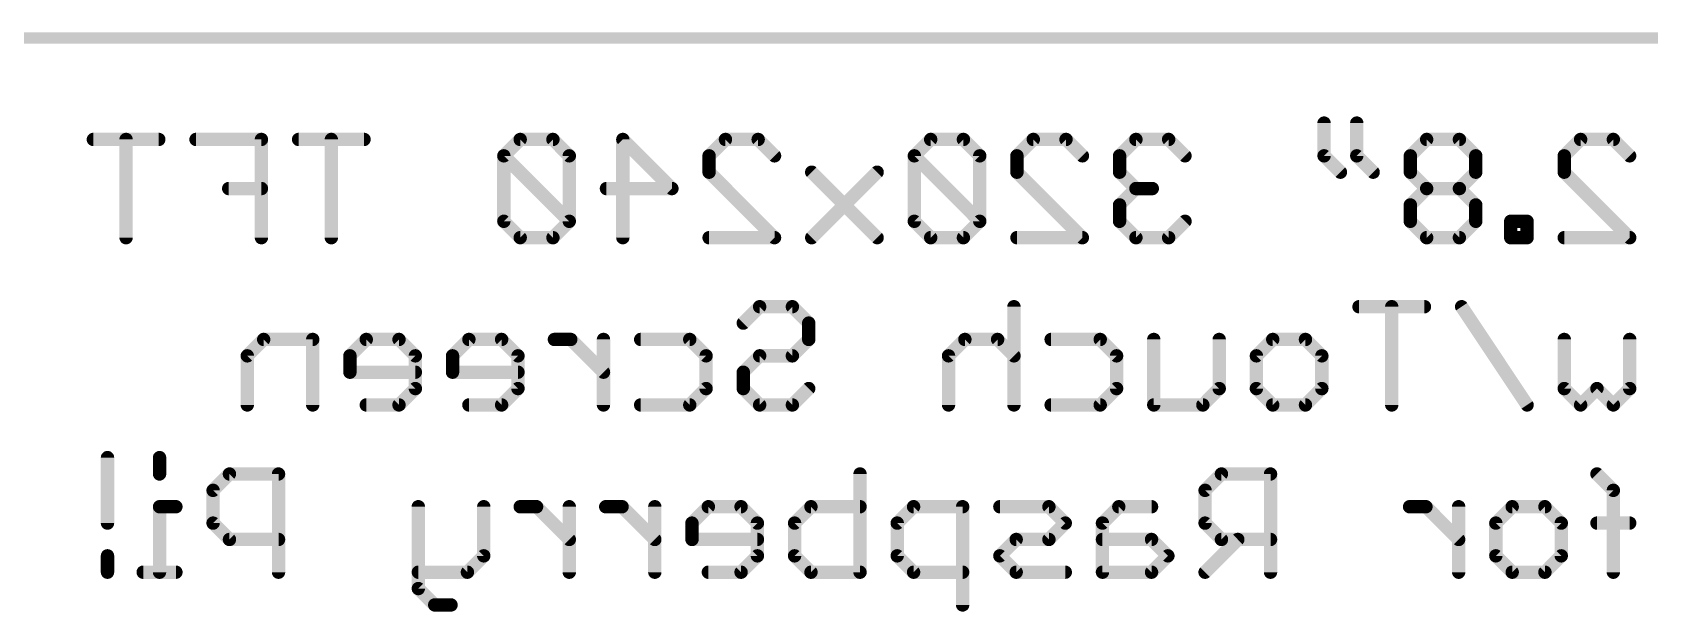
# Model space of a CAD drawing. Extents: x -15 to 72, y -20 to 100.
# Drawn here: x 28.97 to 47.4, y 1.02 to 7.62 of the extents above; entities that cross this region are included whole.
import ezdxf

# ---------------------------------------------------------------- set-up
doc = ezdxf.new("R2010")
doc.units = 0
doc.layers.add('22', color=6, linetype='CONTINUOUS')

msp = doc.modelspace()

# ---------------------------------------------------------------- linework, layer by layer
at = {"layer": '22'}
for points, const_width in [([(6.142, 7.558), (56.342, 7.558)], 0.127), ([(43.685, 6.5882), (43.685, 6.2153)], 0.1524), ([(44.0579, 6.5882), (44.0579, 6.2153)], 0.1524), ([(30.4064, 6.4018), (29.6607, 6.4018)], 0.1524), ([(30.0336, 5.2832), (30.0336, 6.4018)], 0.1524), ([(31.5758, 6.4018), (30.8301, 6.4018)], 0.1524), ([(31.5758, 5.2832), (31.5758, 6.4018)], 0.1524), ([(32.7452, 6.4018), (31.9995, 6.4018)], 0.1524), ([(32.3724, 5.2832), (32.3724, 6.4018)], 0.1524), ([(34.5248, 6.4018), (34.3383, 6.2153)], 0.1524), ([(34.8976, 6.4018), (34.5248, 6.4018)], 0.1524), ([(35.084, 6.2153), (34.8976, 6.4018)], 0.1524), ([(35.6942, 5.2832), (35.6942, 6.4018)], 0.1524), ([(35.6942, 6.4018), (36.2534, 5.8425)], 0.1524), ([(36.6771, 6.2153), (36.8636, 6.4018)], 0.1524), ([(36.8636, 6.4018), (37.2364, 6.4018)], 0.1524), ([(37.2364, 6.4018), (37.4228, 6.2153)], 0.1524), ([(39.2023, 6.4018), (39.0159, 6.2153)], 0.1524), ([(39.5752, 6.4018), (39.2023, 6.4018)], 0.1524), ([(39.7616, 6.2153), (39.5752, 6.4018)], 0.1524), ([(40.1853, 6.2153), (40.3717, 6.4018)], 0.1524), ([(40.3717, 6.4018), (40.7446, 6.4018)], 0.1524), ([(40.7446, 6.4018), (40.931, 6.2153)], 0.1524), ([(41.5411, 6.4018), (41.3547, 6.2153)], 0.1524), ([(41.914, 6.4018), (41.5411, 6.4018)], 0.1524), ([(42.1004, 6.2153), (41.914, 6.4018)], 0.1524), ([(44.8544, 6.4018), (44.668, 6.2153)], 0.1524), ([(45.2273, 6.4018), (44.8544, 6.4018)], 0.1524), ([(45.4137, 6.2153), (45.2273, 6.4018)], 0.1524), ([(46.4221, 6.2153), (46.6085, 6.4018)], 0.1524), ([(46.6085, 6.4018), (46.9814, 6.4018)], 0.1524), ([(46.9814, 6.4018), (47.1678, 6.2153)], 0.1524), ([(34.3383, 6.2153), (34.3383, 5.4696)], 0.1524), ([(35.084, 5.4696), (34.3383, 6.2153)], 0.1524), ([(35.084, 5.4696), (35.084, 6.2153)], 0.1524), ([(36.6771, 6.0289), (36.6771, 6.2153)], 0.1524), ([(39.0159, 6.2153), (39.0159, 5.4696)], 0.1524), ([(39.7616, 5.4696), (39.0159, 6.2153)], 0.1524), ([(39.7616, 5.4696), (39.7616, 6.2153)], 0.1524), ([(40.1853, 6.0289), (40.1853, 6.2153)], 0.1524), ([(41.3547, 6.2153), (41.3547, 6.0289)], 0.1524), ([(43.685, 6.2153), (43.8715, 6.0289)], 0.1524), ([(44.0579, 6.2153), (44.2443, 6.0289)], 0.1524), ([(44.668, 6.2153), (44.668, 6.0289)], 0.1524), ([(45.4137, 6.0289), (45.4137, 6.2153)], 0.1524), ([(46.4221, 6.0289), (46.4221, 6.2153)], 0.1524), ([(37.4228, 5.2832), (36.6771, 6.0289)], 0.1524), ([(38.5922, 6.0289), (37.8465, 5.2832)], 0.1524), ([(38.5922, 5.2832), (37.8465, 6.0289)], 0.1524), ([(40.931, 5.2832), (40.1853, 6.0289)], 0.1524), ([(41.3547, 6.0289), (41.5411, 5.8425)], 0.1524), ([(44.668, 6.0289), (44.8544, 5.8425)], 0.1524), ([(45.2273, 5.8425), (45.4137, 6.0289)], 0.1524), ([(47.1678, 5.2832), (46.4221, 6.0289)], 0.1524), ([(31.5758, 5.8425), (31.203, 5.8425)], 0.1524), ([(36.2534, 5.8425), (35.5077, 5.8425)], 0.1524), ([(41.5411, 5.8425), (41.3547, 5.6561)], 0.1524), ([(41.5411, 5.8425), (41.7276, 5.8425)], 0.1524), ([(44.8544, 5.8425), (44.668, 5.6561)], 0.1524), ([(45.2273, 5.8425), (44.8544, 5.8425)], 0.1524), ([(45.4137, 5.6561), (45.2273, 5.8425)], 0.1524), ([(41.3547, 5.6561), (41.3547, 5.4696)], 0.1524), ([(44.668, 5.6561), (44.668, 5.4696)], 0.1524), ([(45.4137, 5.4696), (45.4137, 5.6561)], 0.1524), ([(34.3383, 5.4696), (34.5248, 5.2832)], 0.1524), ([(34.8976, 5.2832), (35.084, 5.4696)], 0.1524), ([(39.0159, 5.4696), (39.2023, 5.2832)], 0.1524), ([(39.5752, 5.2832), (39.7616, 5.4696)], 0.1524), ([(41.3547, 5.4696), (41.5411, 5.2832)], 0.1524), ([(41.914, 5.2832), (42.1004, 5.4696)], 0.1524), ([(44.668, 5.4696), (44.8544, 5.2832)], 0.1524), ([(45.2273, 5.2832), (45.4137, 5.4696)], 0.1524), ([(45.9984, 5.4696), (45.812, 5.4696)], 0.1524), ([(45.812, 5.4696), (45.812, 5.2832)], 0.1524), ([(45.9984, 5.2832), (45.9984, 5.4696)], 0.1524), ([(34.5248, 5.2832), (34.8976, 5.2832)], 0.1524), ([(36.6771, 5.2832), (37.4228, 5.2832)], 0.1524), ([(39.2023, 5.2832), (39.5752, 5.2832)], 0.1524), ([(40.1853, 5.2832), (40.931, 5.2832)], 0.1524), ([(41.5411, 5.2832), (41.914, 5.2832)], 0.1524), ([(44.8544, 5.2832), (45.2273, 5.2832)], 0.1524), ([(45.812, 5.2832), (45.9984, 5.2832)], 0.1524), ([(46.4221, 5.2832), (47.1678, 5.2832)], 0.1524), ([(37.0669, 4.3103), (37.2534, 4.4968)], 0.1524), ([(37.2534, 4.4968), (37.6262, 4.4968)], 0.1524), ([(37.6262, 4.4968), (37.8126, 4.3103)], 0.1524), ([(40.1514, 4.4968), (40.1514, 3.3782)], 0.1524), ([(44.829, 4.4968), (44.0833, 4.4968)], 0.1524), ([(44.4562, 3.3782), (44.4562, 4.4968)], 0.1524), ([(45.9984, 3.3782), (45.2527, 4.4968)], 0.1524), ([(37.8126, 4.3103), (37.8126, 4.1239)], 0.1524), ([(31.6013, 4.1239), (31.4148, 3.9375)], 0.1524), ([(32.1605, 4.1239), (31.6013, 4.1239)], 0.1524), ([(32.1605, 3.3782), (32.1605, 4.1239)], 0.1524), ([(32.7707, 4.1239), (32.5842, 3.9375)], 0.1524), ([(33.1435, 4.1239), (32.7707, 4.1239)], 0.1524), ([(33.3299, 3.9375), (33.1435, 4.1239)], 0.1524), ([(33.9401, 4.1239), (33.7536, 3.9375)], 0.1524), ([(34.3129, 4.1239), (33.9401, 4.1239)], 0.1524), ([(34.4993, 3.9375), (34.3129, 4.1239)], 0.1524), ([(35.101, 4.1239), (34.9146, 4.1239)], 0.1524), ([(35.4738, 3.7511), (35.101, 4.1239)], 0.1524), ([(35.4738, 3.3782), (35.4738, 4.1239)], 0.1524), ([(35.8975, 4.1239), (36.4568, 4.1239)], 0.1524), ([(36.4568, 4.1239), (36.6432, 3.9375)], 0.1524), ([(37.8126, 4.1239), (37.6262, 3.9375)], 0.1524), ([(39.5921, 4.1239), (39.4057, 3.9375)], 0.1524), ([(39.965, 4.1239), (39.5921, 4.1239)], 0.1524), ([(40.1514, 3.9375), (39.965, 4.1239)], 0.1524), ([(40.5751, 4.1239), (41.1344, 4.1239)], 0.1524), ([(41.1344, 4.1239), (41.3208, 3.9375)], 0.1524), ([(41.7445, 3.3782), (41.7445, 4.1239)], 0.1524), ([(42.4902, 4.1239), (42.4902, 3.5646)], 0.1524), ([(42.9139, 3.9375), (43.1003, 4.1239)], 0.1524), ([(43.1003, 4.1239), (43.4732, 4.1239)], 0.1524), ([(43.4732, 4.1239), (43.6596, 3.9375)], 0.1524), ([(46.4221, 3.5646), (46.4221, 4.1239)], 0.1524), ([(47.1678, 4.1239), (47.1678, 3.5646)], 0.1524), ([(31.4148, 3.9375), (31.4148, 3.3782)], 0.1524), ([(32.5842, 3.9375), (32.5842, 3.7511)], 0.1524), ([(33.3299, 3.5646), (33.3299, 3.9375)], 0.1524), ([(33.7536, 3.9375), (33.7536, 3.7511)], 0.1524), ([(34.4993, 3.5646), (34.4993, 3.9375)], 0.1524), ([(36.6432, 3.9375), (36.6432, 3.5646)], 0.1524), ([(37.2534, 3.9375), (37.0669, 3.7511)], 0.1524), ([(37.6262, 3.9375), (37.2534, 3.9375)], 0.1524), ([(39.4057, 3.9375), (39.4057, 3.3782)], 0.1524), ([(41.3208, 3.9375), (41.3208, 3.5646)], 0.1524), ([(42.9139, 3.5646), (42.9139, 3.9375)], 0.1524), ([(43.6596, 3.9375), (43.6596, 3.5646)], 0.1524), ([(32.5842, 3.7511), (33.3299, 3.7511)], 0.1524), ([(33.7536, 3.7511), (34.4993, 3.7511)], 0.1524), ([(37.0669, 3.7511), (37.0669, 3.5646)], 0.1524), ([(33.1435, 3.3782), (33.3299, 3.5646)], 0.1524), ([(34.3129, 3.3782), (34.4993, 3.5646)], 0.1524), ([(36.6432, 3.5646), (36.4568, 3.3782)], 0.1524), ([(37.0669, 3.5646), (37.2534, 3.3782)], 0.1524), ([(37.6262, 3.3782), (37.8126, 3.5646)], 0.1524), ([(41.3208, 3.5646), (41.1344, 3.3782)], 0.1524), ([(42.4902, 3.5646), (42.3038, 3.3782)], 0.1524), ([(43.1003, 3.3782), (42.9139, 3.5646)], 0.1524), ([(43.6596, 3.5646), (43.4732, 3.3782)], 0.1524), ([(46.6085, 3.3782), (46.4221, 3.5646)], 0.1524), ([(46.795, 3.5646), (46.6085, 3.3782)], 0.1524), ([(46.9814, 3.3782), (46.795, 3.5646)], 0.1524), ([(47.1678, 3.5646), (46.9814, 3.3782)], 0.1524), ([(32.7707, 3.3782), (33.1435, 3.3782)], 0.1524), ([(33.9401, 3.3782), (34.3129, 3.3782)], 0.1524), ([(36.4568, 3.3782), (35.8975, 3.3782)], 0.1524), ([(37.2534, 3.3782), (37.6262, 3.3782)], 0.1524), ([(41.1344, 3.3782), (40.5751, 3.3782)], 0.1524), ([(42.3038, 3.3782), (41.7445, 3.3782)], 0.1524), ([(43.4732, 3.3782), (43.1003, 3.3782)], 0.1524), ([(29.8218, 2.7782), (29.8218, 2.0325)], 0.1524), ([(30.4149, 2.7782), (30.4149, 2.5918)], 0.1524), ([(31.2115, 2.5918), (31.025, 2.4053)], 0.1524), ([(31.7707, 2.5918), (31.2115, 2.5918)], 0.1524), ([(31.7707, 1.4732), (31.7707, 2.5918)], 0.1524), ([(38.3973, 2.5918), (38.3973, 1.4732)], 0.1524), ([(42.5156, 2.5918), (42.3292, 2.4053)], 0.1524), ([(43.0749, 2.5918), (42.5156, 2.5918)], 0.1524), ([(43.0749, 1.4732), (43.0749, 2.5918)], 0.1524), ([(46.9814, 2.4053), (46.795, 2.5918)], 0.1524), ([(31.025, 2.4053), (31.025, 2.0325)], 0.1524), ([(42.3292, 2.4053), (42.3292, 2.0325)], 0.1524), ([(46.9814, 1.4732), (46.9814, 2.4053)], 0.1524), ([(30.6013, 2.2189), (30.4149, 2.2189)], 0.1524), ([(30.4149, 2.2189), (30.4149, 1.4732)], 0.1524), ([(33.3638, 2.2189), (33.3638, 1.2868)], 0.1524), ([(34.1095, 2.2189), (34.1095, 1.6596)], 0.1524), ([(34.7112, 2.2189), (34.5248, 2.2189)], 0.1524), ([(35.084, 1.8461), (34.7112, 2.2189)], 0.1524), ([(35.084, 1.4732), (35.084, 2.2189)], 0.1524), ([(35.6857, 2.2189), (35.4993, 2.2189)], 0.1524), ([(36.0585, 1.8461), (35.6857, 2.2189)], 0.1524), ([(36.0585, 1.4732), (36.0585, 2.2189)], 0.1524), ([(36.6687, 2.2189), (36.4822, 2.0325)], 0.1524), ([(37.0415, 2.2189), (36.6687, 2.2189)], 0.1524), ([(37.2279, 2.0325), (37.0415, 2.2189)], 0.1524), ([(37.6516, 2.0325), (37.8381, 2.2189)], 0.1524), ([(37.8381, 2.2189), (38.3973, 2.2189)], 0.1524), ([(39.0074, 2.2189), (38.821, 2.0325)], 0.1524), ([(39.5667, 2.2189), (39.0074, 2.2189)], 0.1524), ([(39.5667, 1.1004), (39.5667, 2.2189)], 0.1524), ([(40.5497, 2.2189), (39.9904, 2.2189)], 0.1524), ([(40.7361, 2.0325), (40.5497, 2.2189)], 0.1524), ([(41.3462, 2.2189), (41.1598, 2.0325)], 0.1524), ([(41.7191, 2.2189), (41.3462, 2.2189)], 0.1524), ([(44.846, 2.2189), (44.6595, 2.2189)], 0.1524), ([(45.2188, 1.8461), (44.846, 2.2189)], 0.1524), ([(45.2188, 1.4732), (45.2188, 2.2189)], 0.1524), ([(45.6425, 2.0325), (45.8289, 2.2189)], 0.1524), ([(45.8289, 2.2189), (46.2018, 2.2189)], 0.1524), ([(46.2018, 2.2189), (46.3882, 2.0325)], 0.1524), ([(31.025, 2.0325), (31.2115, 1.8461)], 0.1524), ([(36.4822, 2.0325), (36.4822, 1.8461)], 0.1524), ([(37.2279, 1.6596), (37.2279, 2.0325)], 0.1524), ([(37.6516, 1.6596), (37.6516, 2.0325)], 0.1524), ([(38.821, 2.0325), (38.821, 1.6596)], 0.1524), ([(40.5497, 1.8461), (40.7361, 2.0325)], 0.1524), ([(41.1598, 2.0325), (41.1598, 1.4732)], 0.1524), ([(42.3292, 2.0325), (42.5156, 1.8461)], 0.1524), ([(45.6425, 1.6596), (45.6425, 2.0325)], 0.1524), ([(46.3882, 2.0325), (46.3882, 1.6596)], 0.1524), ([(47.1678, 2.0325), (46.795, 2.0325)], 0.1524), ([(31.2115, 1.8461), (31.7707, 1.8461)], 0.1524), ([(36.4822, 1.8461), (37.2279, 1.8461)], 0.1524), ([(39.9904, 1.6596), (40.1768, 1.8461)], 0.1524), ([(40.1768, 1.8461), (40.5497, 1.8461)], 0.1524), ([(41.7191, 1.8461), (41.1598, 1.8461)], 0.1524), ([(41.9055, 1.6596), (41.7191, 1.8461)], 0.1524), ([(42.7021, 1.8461), (42.3292, 1.4732)], 0.1524), ([(42.5156, 1.8461), (43.0749, 1.8461)], 0.1524), ([(29.8218, 1.6596), (29.8218, 1.4732)], 0.1524), ([(34.1095, 1.6596), (33.9231, 1.4732)], 0.1524), ([(37.0415, 1.4732), (37.2279, 1.6596)], 0.1524), ([(37.8381, 1.4732), (37.6516, 1.6596)], 0.1524), ([(38.821, 1.6596), (39.0074, 1.4732)], 0.1524), ([(40.1768, 1.4732), (39.9904, 1.6596)], 0.1524), ([(41.7191, 1.4732), (41.9055, 1.6596)], 0.1524), ([(45.8289, 1.4732), (45.6425, 1.6596)], 0.1524), ([(46.3882, 1.6596), (46.2018, 1.4732)], 0.1524), ([(30.6013, 1.4732), (30.2285, 1.4732)], 0.1524), ([(33.9231, 1.4732), (33.3638, 1.4732)], 0.1524), ([(36.6687, 1.4732), (37.0415, 1.4732)], 0.1524), ([(38.3973, 1.4732), (37.8381, 1.4732)], 0.1524), ([(39.0074, 1.4732), (39.5667, 1.4732)], 0.1524), ([(40.7361, 1.4732), (40.1768, 1.4732)], 0.1524), ([(41.1598, 1.4732), (41.7191, 1.4732)], 0.1524), ([(46.2018, 1.4732), (45.8289, 1.4732)], 0.1524), ([(33.3638, 1.2868), (33.5503, 1.1004)], 0.1524), ([(33.5503, 1.1004), (33.7367, 1.1004)], 0.1524)]:
    msp.add_lwpolyline(points, dxfattribs=dict(at, const_width=const_width))
at = {"layer": '22', "const_width": 0.0762}
for points in [[(43.7231, 6.5882, 1), (43.6469, 6.5882)], [(44.096, 6.5882, 1), (44.0198, 6.5882)], [(29.6607, 6.4399, 1), (29.6607, 6.3637)], [(30.0717, 6.4018, 1), (29.9955, 6.4018)], [(30.4064, 6.3637, 1), (30.4064, 6.4399)], [(30.8301, 6.4399, 1), (30.8301, 6.3637)], [(31.6139, 6.4018, 1), (31.5377, 6.4018)], [(31.5758, 6.3637, 1), (31.5758, 6.4399)], [(31.9995, 6.4399, 1), (31.9995, 6.3637)], [(32.4105, 6.4018, 1), (32.3343, 6.4018)], [(32.7452, 6.3637, 1), (32.7452, 6.4399)], [(34.5248, 6.4399, 1), (34.5248, 6.3637)], [(34.5517, 6.3748, 1), (34.4978, 6.4287)], [(34.9246, 6.4287, 1), (34.8707, 6.3748)], [(34.8976, 6.3637, 1), (34.8976, 6.4399)], [(35.7211, 6.4287, 1), (35.6672, 6.3748)], [(35.7323, 6.4018, 1), (35.6561, 6.4018)], [(36.8636, 6.4399, 1), (36.8636, 6.3637)], [(36.8905, 6.3748, 1), (36.8366, 6.4287)], [(37.2633, 6.4287, 1), (37.2095, 6.3748)], [(37.2364, 6.3637, 1), (37.2364, 6.4399)], [(39.2023, 6.4399, 1), (39.2023, 6.3637)], [(39.2293, 6.3748, 1), (39.1754, 6.4287)], [(39.6021, 6.4287, 1), (39.5483, 6.3748)], [(39.5752, 6.3637, 1), (39.5752, 6.4399)], [(40.3717, 6.4399, 1), (40.3717, 6.3637)], [(40.3987, 6.3748, 1), (40.3448, 6.4287)], [(40.7715, 6.4287, 1), (40.7177, 6.3748)], [(40.7446, 6.3637, 1), (40.7446, 6.4399)], [(41.5411, 6.4399, 1), (41.5411, 6.3637)], [(41.5681, 6.3748, 1), (41.5142, 6.4287)], [(41.9409, 6.4287, 1), (41.887, 6.3748)], [(41.914, 6.3637, 1), (41.914, 6.4399)], [(44.8544, 6.4399, 1), (44.8544, 6.3637)], [(44.8814, 6.3748, 1), (44.8275, 6.4287)], [(45.2542, 6.4287, 1), (45.2003, 6.3748)], [(45.2273, 6.3637, 1), (45.2273, 6.4399)], [(46.6085, 6.4399, 1), (46.6085, 6.3637)], [(46.6355, 6.3748, 1), (46.5816, 6.4287)], [(47.0083, 6.4287, 1), (46.9544, 6.3748)], [(46.9814, 6.3637, 1), (46.9814, 6.4399)], [(34.3653, 6.2423, 1), (34.3114, 6.1884)], [(34.3764, 6.2153, 1), (34.3002, 6.2153)], [(34.3114, 6.2423, 1), (34.3653, 6.1884)], [(35.1221, 6.2153, 1), (35.0459, 6.2153)], [(35.0571, 6.1884, 1), (35.111, 6.2423)], [(36.7152, 6.2153, 1), (36.639, 6.2153)], [(36.6502, 6.2423, 1), (36.7041, 6.1884)], [(37.3959, 6.1884, 1), (37.4498, 6.2423)], [(39.0429, 6.2423, 1), (38.989, 6.1884)], [(39.054, 6.2153, 1), (38.9778, 6.2153)], [(38.989, 6.2423, 1), (39.0429, 6.1884)], [(39.7997, 6.2153, 1), (39.7235, 6.2153)], [(39.7347, 6.1884, 1), (39.7886, 6.2423)], [(40.2234, 6.2153, 1), (40.1472, 6.2153)], [(40.1584, 6.2423, 1), (40.2123, 6.1884)], [(40.9041, 6.1884, 1), (40.958, 6.2423)], [(41.3928, 6.2153, 1), (41.3166, 6.2153)], [(41.3278, 6.2423, 1), (41.3817, 6.1884)], [(42.0735, 6.1884, 1), (42.1274, 6.2423)], [(43.712, 6.2423, 1), (43.6581, 6.1884)], [(44.0848, 6.2423, 1), (44.0309, 6.1884)], [(44.7061, 6.2153, 1), (44.6299, 6.2153)], [(44.6411, 6.2423, 1), (44.6949, 6.1884)], [(45.4518, 6.2153, 1), (45.3756, 6.2153)], [(45.3868, 6.1884, 1), (45.4406, 6.2423)], [(46.4602, 6.2153, 1), (46.384, 6.2153)], [(46.3952, 6.2423, 1), (46.449, 6.1884)], [(47.1409, 6.1884, 1), (47.1947, 6.2423)], [(36.7041, 6.0558, 1), (36.6502, 6.002)], [(37.8735, 6.0558, 1), (37.8196, 6.002)], [(38.6192, 6.002, 1), (38.5653, 6.0558)], [(40.2123, 6.0558, 1), (40.1584, 6.002)], [(41.3817, 6.0558, 1), (41.3278, 6.002)], [(43.6469, 6.2153, 1), (43.7231, 6.2153)], [(43.8445, 6.002, 1), (43.8984, 6.0558)], [(44.0198, 6.2153, 1), (44.096, 6.2153)], [(44.2174, 6.002, 1), (44.2713, 6.0558)], [(44.6949, 6.0558, 1), (44.6411, 6.002)], [(45.4406, 6.002, 1), (45.3868, 6.0558)], [(46.449, 6.0558, 1), (46.3952, 6.002)], [(31.203, 5.8806, 1), (31.203, 5.8044)], [(31.5758, 5.8044, 1), (31.5758, 5.8806)], [(35.5077, 5.8806, 1), (35.5077, 5.8044)], [(36.2265, 5.8155, 1), (36.2804, 5.8694)], [(36.2534, 5.8044, 1), (36.2534, 5.8806)], [(36.639, 6.0289, 1), (36.7152, 6.0289)], [(40.1472, 6.0289, 1), (40.2234, 6.0289)], [(41.3166, 6.0289, 1), (41.3928, 6.0289)], [(41.5411, 5.8806, 1), (41.5411, 5.8044)], [(41.5681, 5.8155, 1), (41.5142, 5.8694)], [(41.5142, 5.8155, 1), (41.5681, 5.8694)], [(41.7276, 5.8044, 1), (41.7276, 5.8806)], [(44.6299, 6.0289, 1), (44.7061, 6.0289)], [(44.8544, 5.8806, 1), (44.8544, 5.8044)], [(44.8814, 5.8155, 1), (44.8275, 5.8694)], [(44.8275, 5.8155, 1), (44.8814, 5.8694)], [(45.2542, 5.8694, 1), (45.2003, 5.8155)], [(45.2003, 5.8694, 1), (45.2542, 5.8155)], [(45.2273, 5.8044, 1), (45.2273, 5.8806)], [(45.3756, 6.0289, 1), (45.4518, 6.0289)], [(46.384, 6.0289, 1), (46.4602, 6.0289)], [(41.3928, 5.6561, 1), (41.3166, 5.6561)], [(41.3278, 5.683, 1), (41.3817, 5.6291)], [(44.7061, 5.6561, 1), (44.6299, 5.6561)], [(44.6411, 5.683, 1), (44.6949, 5.6291)], [(45.4518, 5.6561, 1), (45.3756, 5.6561)], [(45.3868, 5.6291, 1), (45.4406, 5.683)], [(34.3653, 5.4966, 1), (34.3114, 5.4427)], [(35.111, 5.4427, 1), (35.0571, 5.4966)], [(35.0571, 5.4427, 1), (35.111, 5.4966)], [(39.0429, 5.4966, 1), (38.989, 5.4427)], [(39.7886, 5.4427, 1), (39.7347, 5.4966)], [(39.7347, 5.4427, 1), (39.7886, 5.4966)], [(41.3817, 5.4966, 1), (41.3278, 5.4427)], [(42.1274, 5.4427, 1), (42.0735, 5.4966)], [(44.6949, 5.4966, 1), (44.6411, 5.4427)], [(45.4406, 5.4427, 1), (45.3868, 5.4966)], [(45.812, 5.5077, 1), (45.812, 5.4315)], [(45.8501, 5.4696, 1), (45.7739, 5.4696)], [(46.0365, 5.4696, 1), (45.9603, 5.4696)], [(45.9984, 5.4315, 1), (45.9984, 5.5077)], [(34.3002, 5.4696, 1), (34.3764, 5.4696)], [(34.5248, 5.3213, 1), (34.5248, 5.2451)], [(34.4978, 5.2563, 1), (34.5517, 5.3101)], [(34.8707, 5.3101, 1), (34.9246, 5.2563)], [(34.8976, 5.2451, 1), (34.8976, 5.3213)], [(35.0459, 5.4696, 1), (35.1221, 5.4696)], [(36.6771, 5.3213, 1), (36.6771, 5.2451)], [(37.3959, 5.2563, 1), (37.4498, 5.3101)], [(37.4228, 5.2451, 1), (37.4228, 5.3213)], [(37.8196, 5.3101, 1), (37.8735, 5.2563)], [(38.5653, 5.2563, 1), (38.6192, 5.3101)], [(38.9778, 5.4696, 1), (39.054, 5.4696)], [(39.2023, 5.3213, 1), (39.2023, 5.2451)], [(39.1754, 5.2563, 1), (39.2293, 5.3101)], [(39.5483, 5.3101, 1), (39.6021, 5.2563)], [(39.5752, 5.2451, 1), (39.5752, 5.3213)], [(39.7235, 5.4696, 1), (39.7997, 5.4696)], [(40.1853, 5.3213, 1), (40.1853, 5.2451)], [(40.9041, 5.2563, 1), (40.958, 5.3101)], [(40.931, 5.2451, 1), (40.931, 5.3213)], [(41.3166, 5.4696, 1), (41.3928, 5.4696)], [(41.5411, 5.3213, 1), (41.5411, 5.2451)], [(41.5142, 5.2563, 1), (41.5681, 5.3101)], [(41.887, 5.3101, 1), (41.9409, 5.2563)], [(41.914, 5.2451, 1), (41.914, 5.3213)], [(44.6299, 5.4696, 1), (44.7061, 5.4696)], [(44.8544, 5.3213, 1), (44.8544, 5.2451)], [(44.8275, 5.2563, 1), (44.8814, 5.3101)], [(45.2003, 5.3101, 1), (45.2542, 5.2563)], [(45.2273, 5.2451, 1), (45.2273, 5.3213)], [(45.3756, 5.4696, 1), (45.4518, 5.4696)], [(45.812, 5.3213, 1), (45.812, 5.2451)], [(45.9984, 5.2451, 1), (45.9984, 5.3213)], [(46.4221, 5.3213, 1), (46.4221, 5.2451)], [(47.1409, 5.2563, 1), (47.1947, 5.3101)], [(47.1678, 5.2451, 1), (47.1678, 5.3213)], [(29.9955, 5.2832, 1), (30.0717, 5.2832)], [(31.5377, 5.2832, 1), (31.6139, 5.2832)], [(32.3343, 5.2832, 1), (32.4105, 5.2832)], [(35.6561, 5.2832, 1), (35.7323, 5.2832)], [(45.7739, 5.2832, 1), (45.8501, 5.2832)], [(45.9603, 5.2832, 1), (46.0365, 5.2832)], [(37.2534, 4.5349, 1), (37.2534, 4.4587)], [(37.2803, 4.4698, 1), (37.2264, 4.5237)], [(37.6531, 4.5237, 1), (37.5993, 4.4698)], [(37.6262, 4.4587, 1), (37.6262, 4.5349)], [(40.1895, 4.4968, 1), (40.1133, 4.4968)], [(44.0833, 4.5349, 1), (44.0833, 4.4587)], [(44.4943, 4.4968, 1), (44.4181, 4.4968)], [(44.829, 4.4587, 1), (44.829, 4.5349)], [(45.2844, 4.5179, 1), (45.221, 4.4756)], [(37.04, 4.3373, 1), (37.0939, 4.2834)], [(37.8507, 4.3103, 1), (37.7745, 4.3103)], [(37.7857, 4.2834, 1), (37.8396, 4.3373)], [(31.6013, 4.162, 1), (31.6013, 4.0858)], [(31.6282, 4.097, 1), (31.5743, 4.1508)], [(32.1986, 4.1239, 1), (32.1224, 4.1239)], [(32.1605, 4.0858, 1), (32.1605, 4.162)], [(32.7707, 4.162, 1), (32.7707, 4.0858)], [(32.7976, 4.097, 1), (32.7437, 4.1508)], [(33.1705, 4.1508, 1), (33.1166, 4.097)], [(33.1435, 4.0858, 1), (33.1435, 4.162)], [(33.9401, 4.162, 1), (33.9401, 4.0858)], [(33.967, 4.097, 1), (33.9131, 4.1508)], [(34.3399, 4.1508, 1), (34.286, 4.097)], [(34.3129, 4.0858, 1), (34.3129, 4.162)], [(34.9146, 4.162, 1), (34.9146, 4.0858)], [(35.1279, 4.1508, 1), (35.074, 4.097)], [(35.101, 4.0858, 1), (35.101, 4.162)], [(35.5119, 4.1239, 1), (35.4357, 4.1239)], [(35.8975, 4.162, 1), (35.8975, 4.0858)], [(36.4837, 4.1508, 1), (36.4299, 4.097)], [(36.4568, 4.0858, 1), (36.4568, 4.162)], [(37.7745, 4.1239, 1), (37.8507, 4.1239)], [(37.8396, 4.097, 1), (37.7857, 4.1508)], [(39.5921, 4.162, 1), (39.5921, 4.0858)], [(39.6191, 4.097, 1), (39.5652, 4.1508)], [(39.9919, 4.1508, 1), (39.9381, 4.097)], [(39.965, 4.0858, 1), (39.965, 4.162)], [(40.5751, 4.162, 1), (40.5751, 4.0858)], [(41.1613, 4.1508, 1), (41.1074, 4.097)], [(41.1344, 4.0858, 1), (41.1344, 4.162)], [(41.7826, 4.1239, 1), (41.7064, 4.1239)], [(42.5283, 4.1239, 1), (42.4521, 4.1239)], [(43.1003, 4.162, 1), (43.1003, 4.0858)], [(43.1273, 4.097, 1), (43.0734, 4.1508)], [(43.5001, 4.1508, 1), (43.4462, 4.097)], [(43.4732, 4.0858, 1), (43.4732, 4.162)], [(46.4602, 4.1239, 1), (46.384, 4.1239)], [(47.2059, 4.1239, 1), (47.1297, 4.1239)], [(31.4529, 3.9375, 1), (31.3767, 3.9375)], [(31.3879, 3.9644, 1), (31.4418, 3.9105)], [(32.6223, 3.9375, 1), (32.5461, 3.9375)], [(32.5573, 3.9644, 1), (32.6112, 3.9105)], [(33.368, 3.9375, 1), (33.2918, 3.9375)], [(33.303, 3.9105, 1), (33.3569, 3.9644)], [(33.7917, 3.9375, 1), (33.7155, 3.9375)], [(33.7267, 3.9644, 1), (33.7806, 3.9105)], [(34.5374, 3.9375, 1), (34.4612, 3.9375)], [(34.4724, 3.9105, 1), (34.5263, 3.9644)], [(36.6813, 3.9375, 1), (36.6051, 3.9375)], [(36.6163, 3.9105, 1), (36.6702, 3.9644)], [(37.2534, 3.9756, 1), (37.2534, 3.8994)], [(37.2803, 3.9105, 1), (37.2264, 3.9644)], [(37.5993, 3.9644, 1), (37.6531, 3.9105)], [(37.6262, 3.8994, 1), (37.6262, 3.9756)], [(39.4438, 3.9375, 1), (39.3676, 3.9375)], [(39.3788, 3.9644, 1), (39.4327, 3.9105)], [(40.1245, 3.9105, 1), (40.1784, 3.9644)], [(41.3589, 3.9375, 1), (41.2827, 3.9375)], [(41.2939, 3.9105, 1), (41.3478, 3.9644)], [(42.952, 3.9375, 1), (42.8758, 3.9375)], [(42.887, 3.9644, 1), (42.9408, 3.9105)], [(43.6977, 3.9375, 1), (43.6215, 3.9375)], [(43.6327, 3.9105, 1), (43.6866, 3.9644)], [(32.5842, 3.7892, 1), (32.5842, 3.713)], [(32.5461, 3.7511, 1), (32.6223, 3.7511)], [(33.3299, 3.713, 1), (33.3299, 3.7892)], [(33.7536, 3.7892, 1), (33.7536, 3.713)], [(33.7155, 3.7511, 1), (33.7917, 3.7511)], [(34.4993, 3.713, 1), (34.4993, 3.7892)], [(35.4469, 3.7241, 1), (35.5008, 3.778)], [(37.105, 3.7511, 1), (37.0288, 3.7511)], [(37.04, 3.778, 1), (37.0939, 3.7241)], [(33.2918, 3.5646, 1), (33.368, 3.5646)], [(33.3569, 3.5377, 1), (33.303, 3.5916)], [(34.4612, 3.5646, 1), (34.5374, 3.5646)], [(34.5263, 3.5377, 1), (34.4724, 3.5916)], [(36.6051, 3.5646, 1), (36.6813, 3.5646)], [(36.6702, 3.5377, 1), (36.6163, 3.5916)], [(37.0939, 3.5916, 1), (37.04, 3.5377)], [(37.0288, 3.5646, 1), (37.105, 3.5646)], [(37.8396, 3.5377, 1), (37.7857, 3.5916)], [(41.2827, 3.5646, 1), (41.3589, 3.5646)], [(41.3478, 3.5377, 1), (41.2939, 3.5916)], [(42.4521, 3.5646, 1), (42.5283, 3.5646)], [(42.5172, 3.5377, 1), (42.4633, 3.5916)], [(42.9408, 3.5916, 1), (42.887, 3.5377)], [(42.8758, 3.5646, 1), (42.952, 3.5646)], [(43.6215, 3.5646, 1), (43.6977, 3.5646)], [(43.6866, 3.5377, 1), (43.6327, 3.5916)], [(46.449, 3.5916, 1), (46.3952, 3.5377)], [(46.384, 3.5646, 1), (46.4602, 3.5646)], [(46.8219, 3.5916, 1), (46.768, 3.5377)], [(46.8219, 3.5377, 1), (46.768, 3.5916)], [(47.1297, 3.5646, 1), (47.2059, 3.5646)], [(47.1947, 3.5377, 1), (47.1409, 3.5916)], [(31.3767, 3.3782, 1), (31.4529, 3.3782)], [(32.1224, 3.3782, 1), (32.1986, 3.3782)], [(32.7707, 3.4163, 1), (32.7707, 3.3401)], [(33.1166, 3.4051, 1), (33.1705, 3.3513)], [(33.1435, 3.3401, 1), (33.1435, 3.4163)], [(33.9401, 3.4163, 1), (33.9401, 3.3401)], [(34.286, 3.4051, 1), (34.3399, 3.3513)], [(34.3129, 3.3401, 1), (34.3129, 3.4163)], [(35.4357, 3.3782, 1), (35.5119, 3.3782)], [(35.8975, 3.4163, 1), (35.8975, 3.3401)], [(36.4299, 3.4051, 1), (36.4837, 3.3513)], [(36.4568, 3.3401, 1), (36.4568, 3.4163)], [(37.2534, 3.4163, 1), (37.2534, 3.3401)], [(37.2264, 3.3513, 1), (37.2803, 3.4051)], [(37.5993, 3.4051, 1), (37.6531, 3.3513)], [(37.6262, 3.3401, 1), (37.6262, 3.4163)], [(39.3676, 3.3782, 1), (39.4438, 3.3782)], [(40.1133, 3.3782, 1), (40.1895, 3.3782)], [(40.5751, 3.4163, 1), (40.5751, 3.3401)], [(41.1074, 3.4051, 1), (41.1613, 3.3513)], [(41.1344, 3.3401, 1), (41.1344, 3.4163)], [(41.7445, 3.4163, 1), (41.7445, 3.3401)], [(41.7064, 3.3782, 1), (41.7826, 3.3782)], [(42.2768, 3.4051, 1), (42.3307, 3.3513)], [(42.3038, 3.3401, 1), (42.3038, 3.4163)], [(43.1003, 3.4163, 1), (43.1003, 3.3401)], [(43.0734, 3.3513, 1), (43.1273, 3.4051)], [(43.4462, 3.4051, 1), (43.5001, 3.3513)], [(43.4732, 3.3401, 1), (43.4732, 3.4163)], [(44.4181, 3.3782, 1), (44.4943, 3.3782)], [(45.9667, 3.3571, 1), (46.0301, 3.3993)], [(46.5816, 3.4051, 1), (46.6355, 3.3513)], [(46.5816, 3.3513, 1), (46.6355, 3.4051)], [(46.9544, 3.4051, 1), (47.0083, 3.3513)], [(46.9544, 3.3513, 1), (47.0083, 3.4051)], [(29.8599, 2.7782, 1), (29.7837, 2.7782)], [(30.453, 2.7782, 1), (30.3768, 2.7782)], [(30.3768, 2.5918, 1), (30.453, 2.5918)], [(31.2115, 2.6299, 1), (31.2115, 2.5537)], [(31.2384, 2.5648, 1), (31.1845, 2.6187)], [(31.8088, 2.5918, 1), (31.7326, 2.5918)], [(31.7707, 2.5537, 1), (31.7707, 2.6299)], [(38.4354, 2.5918, 1), (38.3592, 2.5918)], [(42.5156, 2.6299, 1), (42.5156, 2.5537)], [(42.5426, 2.5648, 1), (42.4887, 2.6187)], [(43.113, 2.5918, 1), (43.0368, 2.5918)], [(43.0749, 2.5537, 1), (43.0749, 2.6299)], [(46.8219, 2.6187, 1), (46.768, 2.5648)], [(31.0631, 2.4053, 1), (30.9869, 2.4053)], [(30.9981, 2.4323, 1), (31.052, 2.3784)], [(42.3673, 2.4053, 1), (42.2911, 2.4053)], [(42.3023, 2.4323, 1), (42.3561, 2.3784)], [(47.0195, 2.4053, 1), (46.9433, 2.4053)], [(46.9544, 2.3784, 1), (47.0083, 2.4323)], [(30.4149, 2.257, 1), (30.4149, 2.1808)], [(30.453, 2.2189, 1), (30.3768, 2.2189)], [(30.6013, 2.1808, 1), (30.6013, 2.257)], [(33.4019, 2.2189, 1), (33.3257, 2.2189)], [(34.1476, 2.2189, 1), (34.0714, 2.2189)], [(34.5248, 2.257, 1), (34.5248, 2.1808)], [(34.7381, 2.2458, 1), (34.6842, 2.192)], [(34.7112, 2.1808, 1), (34.7112, 2.257)], [(35.1221, 2.2189, 1), (35.0459, 2.2189)], [(35.4993, 2.257, 1), (35.4993, 2.1808)], [(35.7126, 2.2458, 1), (35.6587, 2.192)], [(35.6857, 2.1808, 1), (35.6857, 2.257)], [(36.0966, 2.2189, 1), (36.0204, 2.2189)], [(36.6687, 2.257, 1), (36.6687, 2.1808)], [(36.6956, 2.192, 1), (36.6417, 2.2458)], [(37.0684, 2.2458, 1), (37.0146, 2.192)], [(37.0415, 2.1808, 1), (37.0415, 2.257)], [(37.8381, 2.257, 1), (37.8381, 2.1808)], [(37.865, 2.192, 1), (37.8111, 2.2458)], [(38.3973, 2.1808, 1), (38.3973, 2.257)], [(39.0074, 2.257, 1), (39.0074, 2.1808)], [(39.0344, 2.192, 1), (38.9805, 2.2458)], [(39.6048, 2.2189, 1), (39.5286, 2.2189)], [(39.5667, 2.1808, 1), (39.5667, 2.257)], [(39.9904, 2.257, 1), (39.9904, 2.1808)], [(40.5766, 2.2458, 1), (40.5228, 2.192)], [(40.5497, 2.1808, 1), (40.5497, 2.257)], [(41.3462, 2.257, 1), (41.3462, 2.1808)], [(41.3732, 2.192, 1), (41.3193, 2.2458)], [(41.7191, 2.1808, 1), (41.7191, 2.257)], [(44.6595, 2.257, 1), (44.6595, 2.1808)], [(44.8729, 2.2458, 1), (44.819, 2.192)], [(44.846, 2.1808, 1), (44.846, 2.257)], [(45.2569, 2.2189, 1), (45.1807, 2.2189)], [(45.8289, 2.257, 1), (45.8289, 2.1808)], [(45.8559, 2.192, 1), (45.802, 2.2458)], [(46.2287, 2.2458, 1), (46.1748, 2.192)], [(46.2018, 2.1808, 1), (46.2018, 2.257)], [(29.7837, 2.0325, 1), (29.8599, 2.0325)], [(31.052, 2.0594, 1), (30.9981, 2.0055)], [(30.9869, 2.0325, 1), (31.0631, 2.0325)], [(36.5203, 2.0325, 1), (36.4441, 2.0325)], [(36.4553, 2.0594, 1), (36.5092, 2.0055)], [(37.266, 2.0325, 1), (37.1898, 2.0325)], [(37.201, 2.0055, 1), (37.2549, 2.0594)], [(37.6897, 2.0325, 1), (37.6135, 2.0325)], [(37.6247, 2.0594, 1), (37.6786, 2.0055)], [(38.8591, 2.0325, 1), (38.7829, 2.0325)], [(38.7941, 2.0594, 1), (38.848, 2.0055)], [(40.7631, 2.0055, 1), (40.7092, 2.0594)], [(40.7092, 2.0055, 1), (40.7631, 2.0594)], [(41.1979, 2.0325, 1), (41.1217, 2.0325)], [(41.1329, 2.0594, 1), (41.1868, 2.0055)], [(42.3561, 2.0594, 1), (42.3023, 2.0055)], [(42.2911, 2.0325, 1), (42.3673, 2.0325)], [(45.6806, 2.0325, 1), (45.6044, 2.0325)], [(45.6156, 2.0594, 1), (45.6694, 2.0055)], [(46.4263, 2.0325, 1), (46.3501, 2.0325)], [(46.3613, 2.0055, 1), (46.4151, 2.0594)], [(46.795, 2.0706, 1), (46.795, 1.9944)], [(47.1678, 1.9944, 1), (47.1678, 2.0706)], [(31.2115, 1.8842, 1), (31.2115, 1.808)], [(31.1845, 1.8191, 1), (31.2384, 1.873)], [(31.7707, 1.808, 1), (31.7707, 1.8842)], [(35.0571, 1.8191, 1), (35.111, 1.873)], [(36.0316, 1.8191, 1), (36.0855, 1.873)], [(36.4822, 1.8842, 1), (36.4822, 1.808)], [(36.4441, 1.8461, 1), (36.5203, 1.8461)], [(37.2279, 1.808, 1), (37.2279, 1.8842)], [(40.1768, 1.8842, 1), (40.1768, 1.808)], [(40.2038, 1.8191, 1), (40.1499, 1.873)], [(40.5228, 1.873, 1), (40.5766, 1.8191)], [(40.5497, 1.808, 1), (40.5497, 1.8842)], [(41.1598, 1.8842, 1), (41.1598, 1.808)], [(41.746, 1.873, 1), (41.6921, 1.8191)], [(41.7191, 1.808, 1), (41.7191, 1.8842)], [(42.5156, 1.8842, 1), (42.5156, 1.808)], [(42.4887, 1.8191, 1), (42.5426, 1.873)], [(42.729, 1.8191, 1), (42.6751, 1.873)], [(43.0749, 1.808, 1), (43.0749, 1.8842)], [(45.1919, 1.8191, 1), (45.2457, 1.873)], [(29.8599, 1.6596, 1), (29.7837, 1.6596)], [(34.0714, 1.6596, 1), (34.1476, 1.6596)], [(34.1365, 1.6327, 1), (34.0826, 1.6866)], [(37.1898, 1.6596, 1), (37.266, 1.6596)], [(37.2549, 1.6327, 1), (37.201, 1.6866)], [(37.6786, 1.6866, 1), (37.6247, 1.6327)], [(37.6135, 1.6596, 1), (37.6897, 1.6596)], [(38.848, 1.6866, 1), (38.7941, 1.6327)], [(38.7829, 1.6596, 1), (38.8591, 1.6596)], [(40.0174, 1.6866, 1), (39.9635, 1.6327)], [(39.9635, 1.6866, 1), (40.0174, 1.6327)], [(41.9325, 1.6327, 1), (41.8786, 1.6866)], [(41.8786, 1.6327, 1), (41.9325, 1.6866)], [(45.6694, 1.6866, 1), (45.6156, 1.6327)], [(45.6044, 1.6596, 1), (45.6806, 1.6596)], [(46.3501, 1.6596, 1), (46.4263, 1.6596)], [(46.4151, 1.6327, 1), (46.3613, 1.6866)], [(29.7837, 1.4732, 1), (29.8599, 1.4732)], [(30.2285, 1.5113, 1), (30.2285, 1.4351)], [(30.3768, 1.4732, 1), (30.453, 1.4732)], [(30.6013, 1.4351, 1), (30.6013, 1.5113)], [(31.7326, 1.4732, 1), (31.8088, 1.4732)], [(33.3638, 1.5113, 1), (33.3638, 1.4351)], [(33.8962, 1.5001, 1), (33.9501, 1.4463)], [(33.9231, 1.4351, 1), (33.9231, 1.5113)], [(35.0459, 1.4732, 1), (35.1221, 1.4732)], [(36.0204, 1.4732, 1), (36.0966, 1.4732)], [(36.6687, 1.5113, 1), (36.6687, 1.4351)], [(37.0146, 1.5001, 1), (37.0684, 1.4463)], [(37.0415, 1.4351, 1), (37.0415, 1.5113)], [(37.8381, 1.5113, 1), (37.8381, 1.4351)], [(37.8111, 1.4463, 1), (37.865, 1.5001)], [(38.3592, 1.4732, 1), (38.4354, 1.4732)], [(38.3973, 1.4351, 1), (38.3973, 1.5113)], [(39.0074, 1.5113, 1), (39.0074, 1.4351)], [(38.9805, 1.4463, 1), (39.0344, 1.5001)], [(39.5667, 1.4351, 1), (39.5667, 1.5113)], [(40.1768, 1.5113, 1), (40.1768, 1.4351)], [(40.1499, 1.4463, 1), (40.2038, 1.5001)], [(40.7361, 1.4351, 1), (40.7361, 1.5113)], [(41.1598, 1.5113, 1), (41.1598, 1.4351)], [(41.1217, 1.4732, 1), (41.1979, 1.4732)], [(41.6921, 1.5001, 1), (41.746, 1.4463)], [(41.7191, 1.4351, 1), (41.7191, 1.5113)], [(42.3023, 1.5001, 1), (42.3562, 1.4463)], [(43.0368, 1.4732, 1), (43.113, 1.4732)], [(45.1807, 1.4732, 1), (45.2569, 1.4732)], [(45.8289, 1.5113, 1), (45.8289, 1.4351)], [(45.802, 1.4463, 1), (45.8559, 1.5001)], [(46.1748, 1.5001, 1), (46.2287, 1.4463)], [(46.2018, 1.4351, 1), (46.2018, 1.5113)], [(46.9433, 1.4732, 1), (47.0195, 1.4732)], [(33.3908, 1.3137, 1), (33.3369, 1.2598)], [(33.3257, 1.2868, 1), (33.4019, 1.2868)], [(33.5503, 1.1385, 1), (33.5503, 1.0623)], [(33.5233, 1.0734, 1), (33.5772, 1.1273)], [(33.7367, 1.0623, 1), (33.7367, 1.1385)], [(39.5286, 1.1004, 1), (39.6048, 1.1004)]]:
    msp.add_lwpolyline(points, format="xyb", dxfattribs=at)

doc.saveas('drawing.dxf')
